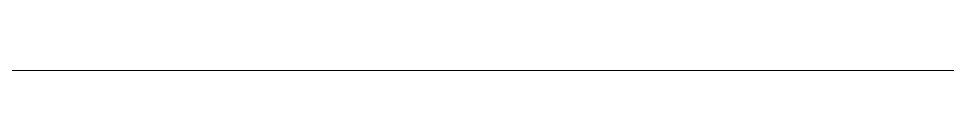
# Model space of a CAD drawing. Header units: centimetres. Extents: x 382474 to 805140, y 51501 to 135682.
# Drawn here: x 389440.2693 to 389440.7439, y 64890.8946 to 64890.9052 of the extents above; entities that cross this region are included whole.
import ezdxf

# ---------------------------------------------------------------- set-up
doc = ezdxf.new("R2010")
doc.units = ezdxf.units.CM
doc.layers.add('AR-FURNITURE', color=251, linetype='Continuous')

msp = doc.modelspace()

# ---------------------------------------------------------------- linework, layer by layer
at = {"layer": 'AR-FURNITURE', "color": 9, "lineweight": 15, "true_color": 0xafd9aa}
msp.add_line((389525.14737, 64890.90521), (389439.25341, 64890.89461), dxfattribs=at)
msp.add_line((389525.14737, 64890.90521), (389439.25341, 64890.89461), dxfattribs=at)
msp.add_line((389525.14737, 64890.90521), (389439.25341, 64890.89461), dxfattribs=at)
msp.add_line((389525.14737, 64890.90521), (389439.25341, 64890.89461), dxfattribs=at)
msp.add_line((389525.14737, 64890.90521), (389439.25341, 64890.89461), dxfattribs=at)
msp.add_line((389525.14737, 64890.90521), (389439.25341, 64890.89461), dxfattribs=at)
msp.add_line((389525.14737, 64890.90521), (389439.25341, 64890.89461), dxfattribs=at)
msp.add_line((389525.14737, 64890.90521), (389439.25341, 64890.89461), dxfattribs=at)
msp.add_line((389525.14737, 64890.90521), (389439.25341, 64890.89461), dxfattribs=at)
msp.add_line((389525.14737, 64890.90521), (389439.25341, 64890.89461), dxfattribs=at)
msp.add_line((389525.14737, 64890.90521), (389439.25341, 64890.89461), dxfattribs=at)
msp.add_line((389525.14737, 64890.90521), (389439.25341, 64890.89461), dxfattribs=at)

doc.saveas('drawing.dxf')
